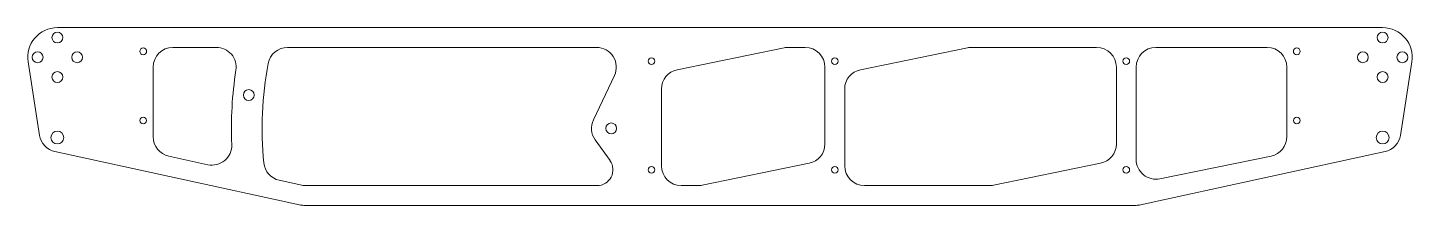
# Model space of a CAD drawing. Header units: millimetres. Extents: x 0 to 700, y 0 to 90.
import ezdxf

# ---------------------------------------------------------------- set-up
doc = ezdxf.new("R2010")
doc.units = ezdxf.units.MM

msp = doc.modelspace()

# ---------------------------------------------------------------- linework, layer by layer
at = {"color": 7, "linetype": 'Continuous', "lineweight": 15}
for p, q in [((685, 90), (15, 90)), ((95.39, 80), (73.43, 80)), ((287.59, 80), (131.41, 80)), ((382.52, 79.8), (328.39, 68.69)), ((393.04, 80), (384.53, 80)), ((475.15, 79.8), (421.03, 68.69)), ((540.4, 80), (477.16, 80)), ((626.57, 80), (570.4, 80)), ((0.18, 72.67), (6.03, 35.46)), ((63.43, 70), (63.43, 34.68)), ((403.04, 31.11), (403.04, 70)), ((550.4, 31.11), (550.4, 70)), ((560.4, 70), (560.4, 23.26)), ((636.57, 34.79), (636.57, 70)), ((693.97, 35.46), (699.82, 72.67)), ((285.97, 43.29), (296.62, 65.71)), ((320.4, 58.89), (320.4, 20)), ((413.04, 58.89), (413.04, 20)), ((294.39, 22.65), (286.86, 33.19)), ((13.77, 27.24), (137.46, 0.23)), ((71.3, 24.91), (91.05, 20.6)), ((340.92, 10.2), (395.05, 21.31)), ((488.29, 10.2), (542.41, 21.31)), ((562.54, 0.23), (686.23, 27.24)), ((572.41, 13.46), (628.58, 24.99)), ((127.19, 12.71), (138.54, 10.23)), ((140.68, 10), (287.87, 10)), ((330.4, 10), (338.91, 10)), ((423.04, 10), (486.28, 10)), ((139.6, 0), (560.4, 0))]:
    msp.add_line(p, q, dxfattribs=at)
for centre, radius in [((15, 85), 2.75), ((685, 85), 2.75), ((5, 75), 2.75), ((25, 75), 2.75), ((58.43, 78), 1.7), ((641.57, 78), 1.7), ((675, 75), 2.75), ((695, 75), 2.75), ((315.4, 73), 1.7), ((408.04, 73), 1.7), ((555.4, 73), 1.7), ((15, 65), 2.75), ((685, 65), 2.75), ((111.77, 55.84), 2.75), ((58.38, 43), 1.7), ((641.62, 43), 1.7), ((15, 34.36), 3.25), ((295, 39), 2.75), ((685, 34.36), 3.25), ((315.4, 18), 1.7), ((408.04, 18), 1.7), ((555.4, 18), 1.7)]:
    msp.add_circle(centre, radius, dxfattribs=at)
for centre, radius, start, end in [((15, 75), 15, 90, 188.92666), ((685, 75), 15, 351.07334, 90), ((73.43, 70), 10, 90, 180), ((95.39, 70), 10, 351.1722, 90), ((131.41, 70), 10, 90, 169.2697), ((287.59, 70), 10, 334.58212, 90), ((384.53, 70), 10, 90, 101.59674), ((393.04, 70), 10, 0, 90), ((477.16, 70), 10, 90, 101.59674), ((540.4, 70), 10, 0, 90), ((570.4, 70), 10, 90, 180), ((626.57, 70), 10, 0, 90), ((295, 39), 176.5, 169.2697, 185.69445), ((295, 39), 192, 171.1722, 182.44872), ((330.4, 58.89), 10, 101.59674, 180), ((423.04, 58.89), 10, 101.59674, 180), ((295, 39), 10, 154.58212, 215.51629), ((15.91, 37.01), 10, 188.92666, 257.68333), ((684.09, 37.01), 10, 282.31667, 351.07334), ((73.43, 34.68), 10, 180, 257.68333), ((93.18, 30.37), 10, 257.68333, 2.44872), ((393.04, 31.11), 10, 281.59674, 0), ((540.4, 31.11), 10, 281.59674, 0), ((626.57, 34.79), 10, 281.59674, 0), ((129.32, 22.48), 10, 185.69445, 257.68333), ((287.87, 18), 8, 270, 35.51629), ((570.4, 23.26), 10, 180, 281.59674), ((330.4, 20), 10, 180, 270), ((423.04, 20), 10, 180, 270), ((140.68, 20), 10, 257.68333, 270), ((338.91, 20), 10, 270, 281.59674), ((486.28, 20), 10, 270, 281.59674), ((139.6, 10), 10, 257.68333, 270), ((560.4, 10), 10, 270, 282.31667)]:
    msp.add_arc(centre, radius, start, end, dxfattribs=at)

doc.saveas('drawing.dxf')
